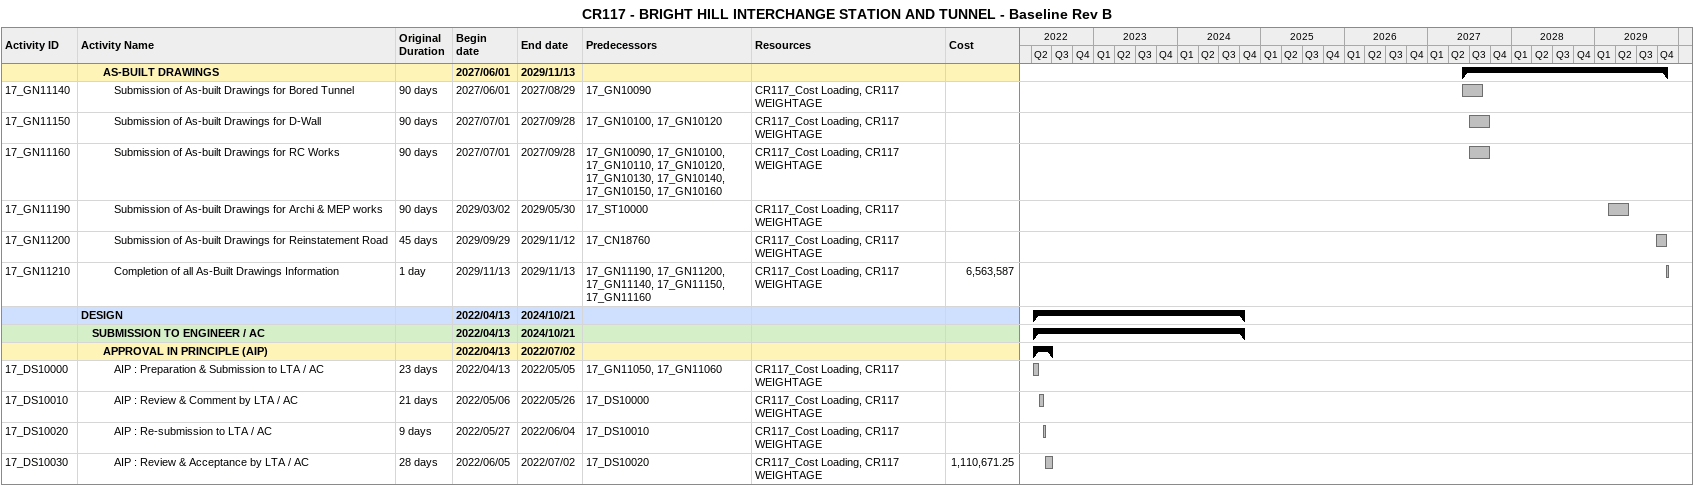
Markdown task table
CR117 - BRIGHT HILL INTERCHANGE STATION AND TUNNEL - Baseline Rev B

| ID | Level | Task | Original duration | Start | Finish | Predecessors | Resources | Cost |
|---|---|---|---|---|---|---|---|---|
|  | 3 | **AS-BUILT DRAWINGS** |  | 2027-06-01 | 2029-11-13 |  |  |  |
| 17_GN11140 | 4 | Submission of As-built Drawings for Bored Tunnel | 90d | 2027-06-01 | 2027-08-29 | 17_GN10090 | CR117_Cost Loading, CR117 WEIGHTAGE |  |
| 17_GN11150 | 4 | Submission of As-built Drawings for D-Wall | 90d | 2027-07-01 | 2027-09-28 | 17_GN10100, 17_GN10120 | CR117_Cost Loading, CR117 WEIGHTAGE |  |
| 17_GN11160 | 4 | Submission of As-built Drawings for RC Works | 90d | 2027-07-01 | 2027-09-28 | 17_GN10090, 17_GN10100, 17_GN10110, 17_GN10120, 17_GN10130, 17_GN10140, 17_GN10150, 17_GN10160 | CR117_Cost Loading, CR117 WEIGHTAGE |  |
| 17_GN11190 | 4 | Submission of As-built Drawings for Archi & MEP works | 90d | 2029-03-02 | 2029-05-30 | 17_ST10000 | CR117_Cost Loading, CR117 WEIGHTAGE |  |
| 17_GN11200 | 4 | Submission of As-built Drawings for Reinstatement Road | 45d | 2029-09-29 | 2029-11-12 | 17_CN18760 | CR117_Cost Loading, CR117 WEIGHTAGE |  |
| 17_GN11210 | 4 | Completion of all As-Built Drawings Information | 1d | 2029-11-13 | 2029-11-13 | 17_GN11190, 17_GN11200, 17_GN11140, 17_GN11150, 17_GN11160 | CR117_Cost Loading, CR117 WEIGHTAGE | 6563587 |
|  | 1 | **DESIGN** |  | 2022-04-13 | 2024-10-21 |  |  |  |
|  | 2 | **SUBMISSION TO ENGINEER / AC** |  | 2022-04-13 | 2024-10-21 |  |  |  |
|  | 3 | **APPROVAL IN PRINCIPLE (AIP)** |  | 2022-04-13 | 2022-07-02 |  |  |  |
| 17_DS10000 | 4 | AIP : Preparation & Submission to LTA / AC | 23d | 2022-04-13 | 2022-05-05 | 17_GN11050, 17_GN11060 | CR117_Cost Loading, CR117 WEIGHTAGE |  |
| 17_DS10010 | 4 | AIP : Review & Comment by LTA / AC | 21d | 2022-05-06 | 2022-05-26 | 17_DS10000 | CR117_Cost Loading, CR117 WEIGHTAGE |  |
| 17_DS10020 | 4 | AIP : Re-submission to LTA / AC | 9d | 2022-05-27 | 2022-06-04 | 17_DS10010 | CR117_Cost Loading, CR117 WEIGHTAGE |  |
| 17_DS10030 | 4 | AIP : Review & Acceptance by LTA / AC | 28d | 2022-06-05 | 2022-07-02 | 17_DS10020 | CR117_Cost Loading, CR117 WEIGHTAGE | 1110671.25 |
